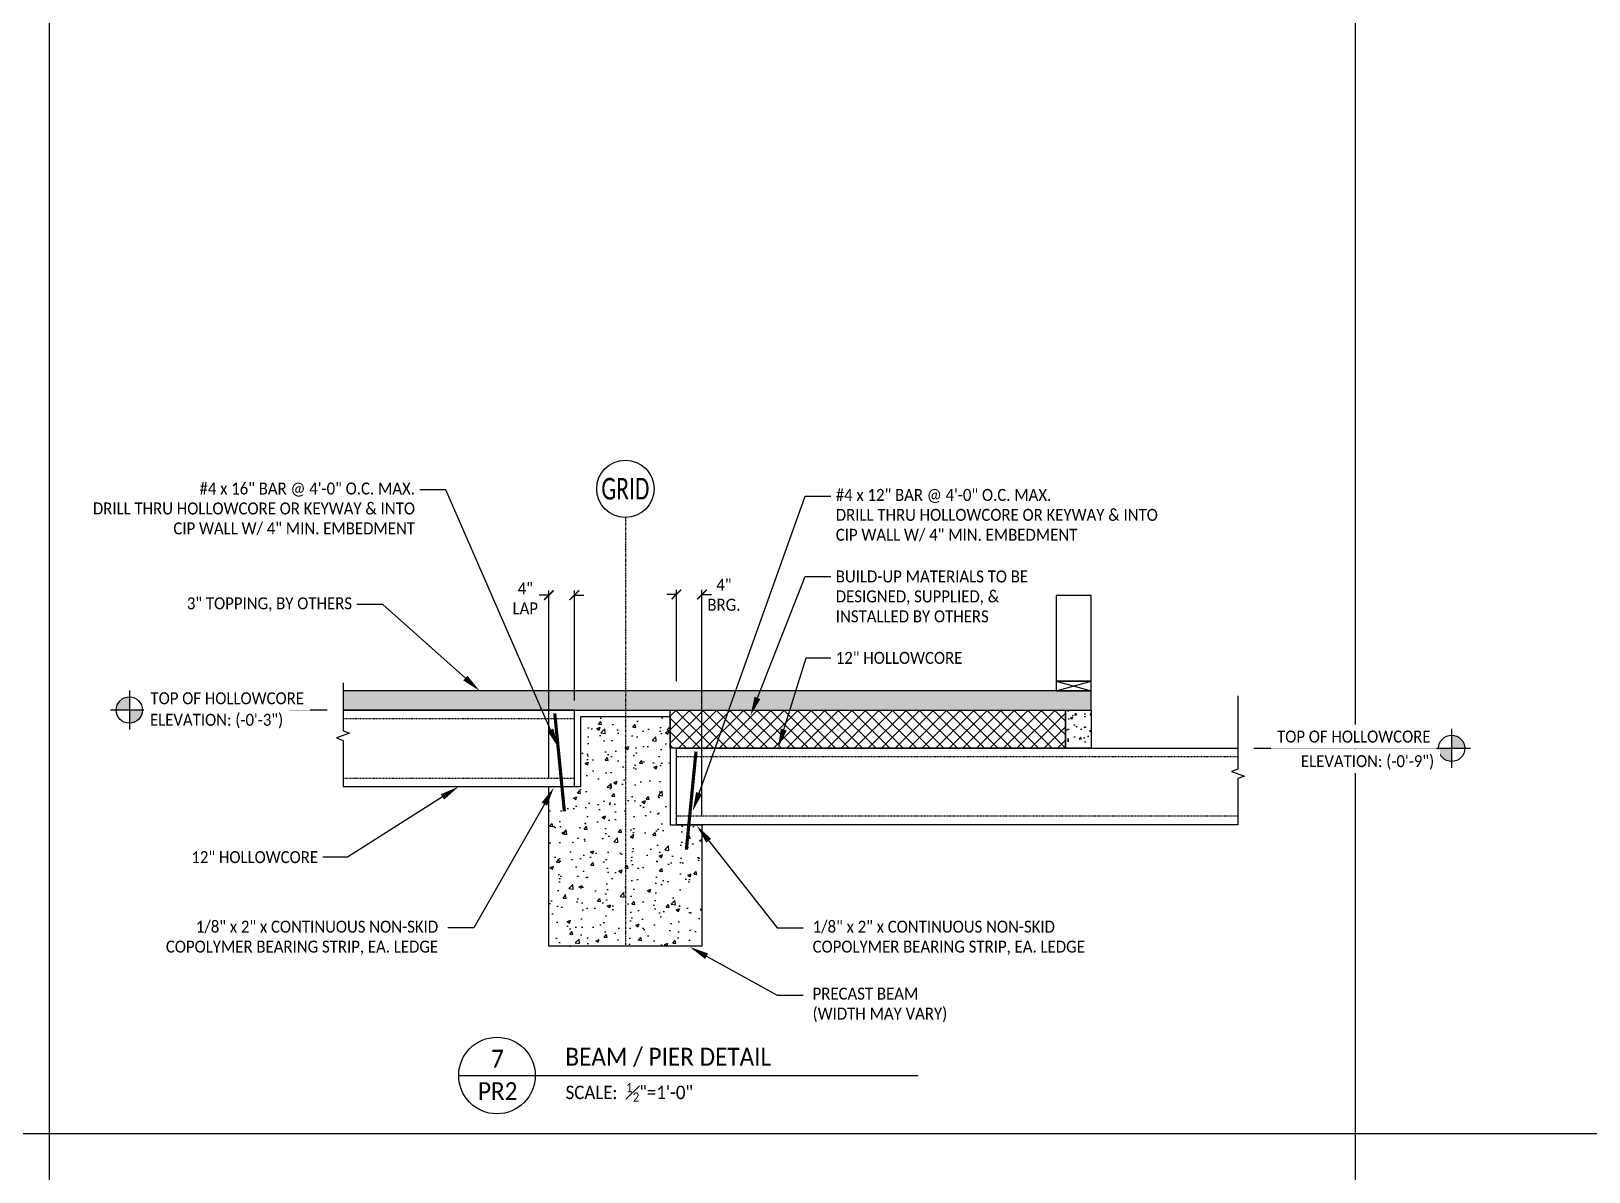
# Model space of a CAD drawing. Header units: inches. Extents: x -4800 to 29350, y 0 to 14051.
# Drawn here: x 1606.5 to 1850.6, y 510 to 688.8 of the extents above; entities that cross this region are included whole.
import ezdxf
from ezdxf import colors
from ezdxf.entities.mleader import LeaderData, LeaderLine
from ezdxf.enums import TextEntityAlignment as Align
from ezdxf.math import Vec2, Vec3

# ---------------------------------------------------------------- set-up
doc = ezdxf.new("R2010")
doc.units = ezdxf.units.IN
doc.header["$LTSCALE"] = 0.5
doc.header["$MEASUREMENT"] = 0
for name, pattern in [('CENTER2', [1.125, 0.75, -0.125, 0.125, -0.125]), ('HIDDEN', [0.375, 0.25, -0.125]), ('PHANTOM2', [1.25, 0.625, -0.125, 0.125, -0.125, 0.125, -0.125])]:
    doc.linetypes.add(name, pattern=pattern)
for name, color, linetype in [('Beams', 1, 'Continuous'), ('Concrete', 8, 'Continuous'), ('DET - DIMENSIONS', 3, 'Continuous'), ('DET - TAG TITLE', 3, 'Continuous'), ('Dim - All', 3, 'Continuous'), ('Grid', 9, 'CENTER2'), ('Hatch', 8, 'Continuous'), ('Plank - 12 inch', 150, 'Continuous'), ('Rebar', 150, 'Continuous'), ('SHT - GRID BUBLE', 7, 'Continuous'), ('Text - Detail', 3, 'Continuous'), ('TITLE - TEXT', 3, 'Continuous')]:
    doc.layers.add(name, color=color, linetype=linetype)
doc.layers.add('SHT - NO PLOT LINE 4', color=190, linetype='Continuous', plot=False)
doc.layers.get('0').freeze()
doc.styles.add('CMC-NARROW', font='calibril.ttf', dxfattribs={"width": 0.9})
doc.dimstyles.new('CMC-NARROW', dxfattribs={"dimscale": 96, "dimtxt": 0.078125, "dimasz": 0.0625, "dimexe": 0.03125, "dimexo": 0.0625, "dimgap": 0.03125, "dimtad": 1, "dimdec": 4, "dimzin": 3, "dimdsep": 46, "dimlunit": 4, "dimtxsty": 'CMC-NARROW', "dimblk": 'ARCHTICK', "dimcen": 0, "dimclrd": 256, "dimclre": 256, "dimclrt": 256, "dimazin": 1, "dimtfac": 0.75, "dimtdec": 4, "dimtofl": 0, "dimtmove": 1, "dimatfit": 0, "dimfxl": 1, "dimtfillclr": 256, "dimfrac": 1, "dimtzin": 0, "dimlwd": -1, "dimlwe": -1, "dimarcsym": 0})

# ---------------------------------------------------------------- blocks, each defined once
blk = doc.blocks.new('_Integral')
at = {"color": 0, "linetype": 'ByBlock', "lineweight": -2}
for centre, start, end in [((0.445, -0.091), 102, 168), ((-0.445, 0.091), 282, 348)]:
    blk.add_arc(centre, 0.454, start, end, dxfattribs=at)
blk = doc.blocks.new('_ArchTick')
at = {"color": 0, "linetype": 'ByBlock', "const_width": 0.15}
blk.add_lwpolyline([(-0.5, -0.5), (0.5, 0.5)], dxfattribs=at)
blk = doc.blocks.new('*D506')
at = {"layer": 'Defpoints', "color": 0, "transparency": 16777216}
for p in [(1711.65, 600.49), (1707.65, 585.38), (1711.65, 564.26)]:
    blk.add_point(p, dxfattribs=at)
at = {"layer": 'DET - DIMENSIONS', "transparency": 16777216}
for p, q in [((1707.65, 586.88), (1707.65, 601.24)), ((1711.65, 565.76), (1711.65, 601.24)), ((1707.65, 600.49), (1706.15, 600.49)), ((1711.65, 600.49), (1713.15, 600.49))]:
    blk.add_line(p, q, dxfattribs=at)
at = {"layer": 'DET - DIMENSIONS', "transparency": 16777216, "xscale": 1.5, "yscale": 1.5, "zscale": 1.5}
blk.add_blockref('_ArchTick', (1707.65, 600.49), dxfattribs=at)
at = {"layer": 'DET - DIMENSIONS', "transparency": 16777216, "xscale": 1.5, "yscale": 1.5, "zscale": 1.5, "rotation": 180}
blk.add_blockref('_ArchTick', (1711.65, 600.49), dxfattribs=at)
at = {"layer": 'DET - DIMENSIONS', "transparency": 16777216, "insert": (1715.09, 600.43), "char_height": 1.875, "attachment_point": 5, "style": 'CMC-NARROW'}
blk.add_mtext('4"\\PBRG.', dxfattribs=at)
blk = doc.blocks.new('*D507')
at = {"layer": 'Defpoints', "color": 0, "transparency": 16777216}
for p in [(1687.65, 600.38), (1691.65, 582.38), (1687.65, 570.26)]:
    blk.add_point(p, dxfattribs=at)
at = {"layer": 'DET - DIMENSIONS', "transparency": 16777216}
for p, q in [((1687.65, 571.76), (1687.65, 601.13)), ((1691.65, 583.88), (1691.65, 601.13)), ((1687.65, 600.38), (1686.15, 600.38)), ((1691.65, 600.38), (1693.15, 600.38))]:
    blk.add_line(p, q, dxfattribs=at)
at = {"layer": 'DET - DIMENSIONS', "transparency": 16777216, "xscale": 1.5, "yscale": 1.5, "zscale": 1.5}
blk.add_blockref('_ArchTick', (1687.65, 600.38), dxfattribs=at)
at = {"layer": 'DET - DIMENSIONS', "transparency": 16777216, "xscale": 1.5, "yscale": 1.5, "zscale": 1.5, "rotation": 180}
blk.add_blockref('_ArchTick', (1691.65, 600.38), dxfattribs=at)
at = {"layer": 'DET - DIMENSIONS', "transparency": 16777216, "insert": (1683.96, 599.87), "char_height": 1.875, "attachment_point": 5, "style": 'CMC-NARROW'}
blk.add_mtext('4"\\PLAP', dxfattribs=at)

msp = doc.modelspace()

# ---------------------------------------------------------------- linework, layer by layer
at = {"layer": 'SHT - NO PLOT LINE 4'}
for p, q in [((1609.375, 294), (1609.375, 960)), ((1814.0625, 294), (1814.0625, 960)), ((1200, 516), (2018.75, 516))]:
    msp.add_line(p, q, dxfattribs=at)

# ---------------------------------------------------------------- next in the draw order: leaders
at = {"layer": 'TITLE - TEXT'}
ml = msp.add_multileader_mtext('Standard', dxfattribs=at)
ml.set_content('\\A1;- TOP OF GARAGE FLOOR SLAB ELEVATION = {\\C6;(-12\'-8")}  (AT HIGH POINTS)', color=256, style='CMC-NARROW')
ml.set_leader_properties(linetype='ByLayer')
ml.set_arrow_properties(name='INTEGRAL')
ml.build(insert=Vec2(0, 0))
ml.multileader.update_dxf_attribs({"dogleg_length": 0.36, "arrow_head_size": 18, "scale": 48})
ctx = ml.context
ctx.base_point, ctx.scale, ctx.char_height, ctx.arrow_head_size, ctx.landing_gap_size, ctx.plane_origin = Vec3(3494.20543, 6145.12868), 48, 11.25, 18, 144, Vec3(3457.67065, 6197.67004)
notes = []
notes.append((ctx, [(0, (0, 0, 0), (0, 0), (1, 0), 1, [])]))
ctx.mtext.insert, ctx.mtext.flow_direction = Vec3(3638.20543, 6152.22916), 5
ctx.mtext.has_bg_fill, ctx.mtext.bg_color, ctx.mtext.bg_scale_factor, ctx.mtext.bg_transparency, ctx.mtext.use_window_bg_color = 1, -1027028792, 1.5, 0, 1
for ctx, leaders in notes:
    for number, flags, end, landing, length, lines in leaders:
        leader = LeaderData()
        leader.index, (leader.has_last_leader_line, leader.has_dogleg_vector, leader.attachment_direction) = number, flags
        leader.last_leader_point, leader.dogleg_vector, leader.dogleg_length = Vec3(end), Vec3(landing), length
        for number, points, colour, breaks in lines:
            line = LeaderLine()
            line.index, line.vertices, line.color, line.breaks = number, Vec3.list(points), colors.encode_raw_color(colour), breaks
            leader.lines.append(line)
        ctx.leaders.append(leader)

# ---------------------------------------------------------------- next in the draw order: leaders
ml = msp.add_multileader_mtext('Standard', dxfattribs=at)
ml.set_content('\\A1;- TOP OF INTERIOR COLUMN FOOTING ELEVATION = {\\C6;NA} (U.N.O.)', color=256, style='CMC-NARROW')
ml.set_leader_properties(linetype='ByLayer')
ml.set_arrow_properties(name='INTEGRAL')
ml.build(insert=Vec2(0, 0))
ml.multileader.update_dxf_attribs({"dogleg_length": 0.36, "arrow_head_size": 18, "scale": 48})
ctx = ml.context
ctx.base_point, ctx.scale, ctx.char_height, ctx.arrow_head_size, ctx.landing_gap_size, ctx.plane_origin = Vec3(3494.20543, 6170.67558), 48, 11.25, 18, 144, Vec3(3457.67065, 6223.21694)
notes = []
notes.append((ctx, [(0, (0, 0, 0), (0, 0), (1, 0), 1, [])]))
ctx.mtext.insert, ctx.mtext.flow_direction = Vec3(3638.20543, 6177.77606), 5
ctx.mtext.has_bg_fill, ctx.mtext.bg_color, ctx.mtext.bg_scale_factor, ctx.mtext.bg_transparency, ctx.mtext.use_window_bg_color = 1, -1027028792, 1.5, 0, 1
for ctx, leaders in notes:
    for number, flags, end, landing, length, lines in leaders:
        leader = LeaderData()
        leader.index, (leader.has_last_leader_line, leader.has_dogleg_vector, leader.attachment_direction) = number, flags
        leader.last_leader_point, leader.dogleg_vector, leader.dogleg_length = Vec3(end), Vec3(landing), length
        for number, points, colour, breaks in lines:
            line = LeaderLine()
            line.index, line.vertices, line.color, line.breaks = number, Vec3.list(points), colors.encode_raw_color(colour), breaks
            leader.lines.append(line)
        ctx.leaders.append(leader)

# ---------------------------------------------------------------- next in the draw order: leaders
ml = msp.add_multileader_mtext('Standard', dxfattribs=at)
ml.set_content('\\A1;- TOP OF PRECAST PLANK ELEV. "LEVEL-1" = {\\C6;(-0\'-3") }(U.N.O.)', color=256, style='CMC-NARROW')
ml.set_leader_properties(linetype='ByLayer')
ml.set_arrow_properties(name='INTEGRAL')
ml.build(insert=Vec2(0, 0))
ml.multileader.update_dxf_attribs({"dogleg_length": 0.36, "arrow_head_size": 18, "scale": 48})
ctx = ml.context
ctx.base_point, ctx.scale, ctx.char_height, ctx.arrow_head_size, ctx.landing_gap_size, ctx.plane_origin = Vec3(3494.20543, 6119.32985), 48, 11.25, 18, 144, Vec3(3457.67065, 6173.9429)
notes = []
notes.append((ctx, [(0, (0, 0, 0), (0, 0), (1, 0), 1, [])]))
ctx.mtext.insert, ctx.mtext.flow_direction = Vec3(3638.20543, 6126.43033), 5
ctx.mtext.has_bg_fill, ctx.mtext.bg_color, ctx.mtext.bg_scale_factor, ctx.mtext.bg_transparency, ctx.mtext.use_window_bg_color = 1, -1027028792, 1.5, 0, 1
for ctx, leaders in notes:
    for number, flags, end, landing, length, lines in leaders:
        leader = LeaderData()
        leader.index, (leader.has_last_leader_line, leader.has_dogleg_vector, leader.attachment_direction) = number, flags
        leader.last_leader_point, leader.dogleg_vector, leader.dogleg_length = Vec3(end), Vec3(landing), length
        for number, points, colour, breaks in lines:
            line = LeaderLine()
            line.index, line.vertices, line.color, line.breaks = number, Vec3.list(points), colors.encode_raw_color(colour), breaks
            leader.lines.append(line)
        ctx.leaders.append(leader)

# ---------------------------------------------------------------- next in the draw order: leaders
ml = msp.add_multileader_mtext('Standard', dxfattribs=at)
ml.set_content('\\A1;- TOP OF FIN. FLOOR ELEV. "LEVEL-1" = {\\C6;0\'-0"} ({\\C6;3" TOPPING})', color=256, style='CMC-NARROW')
ml.set_leader_properties(linetype='ByLayer')
ml.set_arrow_properties(name='INTEGRAL')
ml.build(insert=Vec2(0, 0))
ml.multileader.update_dxf_attribs({"dogleg_length": 0.36, "arrow_head_size": 18, "scale": 48})
ctx = ml.context
ctx.base_point, ctx.scale, ctx.char_height, ctx.arrow_head_size, ctx.landing_gap_size, ctx.plane_origin = Vec3(3494.20543, 6092.66734), 48, 11.25, 18, 144, Vec3(3457.67065, 6150.14846)
notes = []
notes.append((ctx, [(0, (0, 0, 0), (0, 0), (1, 0), 1, [])]))
ctx.mtext.insert, ctx.mtext.flow_direction = Vec3(3638.20543, 6099.76782), 5
ctx.mtext.has_bg_fill, ctx.mtext.bg_color, ctx.mtext.bg_scale_factor, ctx.mtext.bg_transparency, ctx.mtext.use_window_bg_color = 1, -1027028792, 1.5, 0, 1
for ctx, leaders in notes:
    for number, flags, end, landing, length, lines in leaders:
        leader = LeaderData()
        leader.index, (leader.has_last_leader_line, leader.has_dogleg_vector, leader.attachment_direction) = number, flags
        leader.last_leader_point, leader.dogleg_vector, leader.dogleg_length = Vec3(end), Vec3(landing), length
        for number, points, colour, breaks in lines:
            line = LeaderLine()
            line.index, line.vertices, line.color, line.breaks = number, Vec3.list(points), colors.encode_raw_color(colour), breaks
            leader.lines.append(line)
        ctx.leaders.append(leader)

# ---------------------------------------------------------------- next in the draw order: leaders
ml = msp.add_multileader_mtext('Standard', dxfattribs=at)
ml.set_content('\\A1;- TOP OF PRECAST PLANK ELEV. "COURTYARD" = {\\C6;(-0\'-9") SEE PLAN FOR LOC.}', color=256, style='CMC-NARROW')
ml.set_leader_properties(linetype='ByLayer')
ml.set_arrow_properties(name='INTEGRAL')
ml.build(insert=Vec2(0, 0))
ml.multileader.update_dxf_attribs({"dogleg_length": 0.36, "arrow_head_size": 18, "scale": 48})
ctx = ml.context
ctx.base_point, ctx.scale, ctx.char_height, ctx.arrow_head_size, ctx.landing_gap_size, ctx.plane_origin = Vec3(3494.20543, 6065.71771), 48, 11.25, 18, 144, Vec3(3457.67065, 6120.33076)
notes = []
notes.append((ctx, [(0, (0, 0, 0), (0, 0), (1, 0), 1, [])]))
ctx.mtext.insert, ctx.mtext.flow_direction = Vec3(3638.20543, 6072.81819), 5
ctx.mtext.has_bg_fill, ctx.mtext.bg_color, ctx.mtext.bg_scale_factor, ctx.mtext.bg_transparency, ctx.mtext.use_window_bg_color = 1, -1027028792, 1.5, 0, 1
for ctx, leaders in notes:
    for number, flags, end, landing, length, lines in leaders:
        leader = LeaderData()
        leader.index, (leader.has_last_leader_line, leader.has_dogleg_vector, leader.attachment_direction) = number, flags
        leader.last_leader_point, leader.dogleg_vector, leader.dogleg_length = Vec3(end), Vec3(landing), length
        for number, points, colour, breaks in lines:
            line = LeaderLine()
            line.index, line.vertices, line.color, line.breaks = number, Vec3.list(points), colors.encode_raw_color(colour), breaks
            leader.lines.append(line)
        ctx.leaders.append(leader)

# ---------------------------------------------------------------- next in the draw order: hatches: boundary and pattern name
at = {"layer": 'Concrete'}
h = msp.add_hatch(dxfattribs=at)
h.set_pattern_fill('AR-CONC', color=256, scale=0.5)
h.set_pattern_definition([(50, (-4082.903, 1540.4313), (3.5863009, -0.3137607), [0.375, -4.125]), (355, (-4082.903, 1540.4313), (-0.6937567, 3.7609607), [0.3, -3.3]), (100.451444, (-4082.604, 1540.405), (2.8925442, 3.4472), [0.318701, -3.5057106]), (46.1842, (-4082.903, 1541.4313), (5.3362067, -0.8275964), [0.5625, -6.1875]), (96.63564, (-4082.458, 1541.3623), (4.6733097, 4.870593), [0.4780517, -5.258569]), (351.18416, (-4082.903, 1541.4313), (4.6733097, 4.870593), [0.45, -4.95]), (21, (-4082.403, 1541.1813), (2.9845353, -2.0130945), [0.375, -4.125]), (326, (-4082.403, 1541.1813), (1.2165767, 3.6257502), [0.3, -3.3]), (71.451445, (-4082.1542, 1541.0136), (4.2011119, 1.6126558), [0.318701, -3.5057106]), (37.5, (-4082.9029, 1540.4313), (0.06079928, 1.66446927), [0, -3.26, 0, -3.35, 0, -3.3125]), (7.5, (-4082.9029, 1540.4313), (1.3153477, 1.97205856), [0, -1.91, 0, -3.185, 0, -1.2625]), (327.5, (-4084.0179, 1540.4313), (2.66911218, -0.11277436), [0, -1.25, 0, -3.9, 0, -5.175]), (317.5, (-4084.518, 1540.4313), (2.91593085, 0.5005249), [0, -1.625, 0, -2.59, 0, -3.675])])
h.paths.add_polyline_path([(1655.40252, 585.38217), (1655.40252, 582.38217), (1772.64782, 582.38217), (1772.64782, 585.38217)])
h = msp.add_hatch(dxfattribs=at)
h.set_pattern_fill('ANSI37', color=256, scale=12)
h.set_pattern_definition([(45, (673.4132, 118.8073), (-1.0606602, 1.0606602), []), (135, (673.4132, 118.8073), (-1.0606602, -1.0606602), [])])
h.paths.add_polyline_path([(1706.64782, 582.38217), (1768.64782, 582.38217), (1768.64782, 576.38217), (1706.64782, 576.38217)])
h = msp.add_hatch(dxfattribs=at)
h.set_pattern_fill('AR-CONC', color=256, scale=0.5)
h.set_pattern_definition([(50, (673.4132, 118.8073), (3.586301, -0.313761), [0.375, -4.125]), (355, (673.4132, 118.8073), (-0.693757, 3.760961), [0.3, -3.3]), (100.45144, (673.712, 118.781), (2.892544, 3.4472), [0.318701, -3.505711]), (46.1842, (673.413, 119.8073), (5.336207, -0.827596), [0.5625, -6.1875]), (96.63564, (673.858, 119.7383), (4.67331, 4.870593), [0.478052, -5.25857]), (351.18416, (673.413, 119.8073), (4.67331, 4.870593), [0.45, -4.95]), (21, (673.9132, 119.5573), (2.984535, -2.0130945), [0.375, -4.125]), (326, (673.9132, 119.5573), (1.216577, 3.62575), [0.3, -3.3]), (71.45144, (674.162, 119.3895), (4.201112, 1.612656), [0.318701, -3.505711]), (37.5, (673.4132, 118.8073), (0.0607993, 1.6644693), [0, -3.26, 0, -3.35, 0, -3.3125]), (7.5, (673.4132, 118.8073), (1.3153477, 1.9720586), [0, -1.91, 0, -3.185, 0, -1.2625]), (327.5, (672.2982, 118.8073), (2.6691122, -0.1127744), [0, -1.25, 0, -3.9, 0, -5.175]), (317.5, (671.7982, 118.8073), (2.915931, 0.500525), [0, -1.625, 0, -2.59, 0, -3.675])])
h.paths.add_polyline_path([(1772.64782, 576.38217), (1768.64782, 576.38217), (1768.64782, 582.38217), (1772.64782, 582.38217)])
at = {"layer": 'Hatch'}
h = msp.add_hatch(color=256, dxfattribs=at)
h.dxf.hatch_style = 1
h.paths.add_polyline_path([(1621.9047, 584.44566, 0.414213562), (1619.84121, 582.38217), (1621.9047, 582.38217)])
h.paths.add_polyline_path([(1623.9682, 582.38217), (1621.9047, 582.38217), (1621.9047, 580.31867, 0.414213562)])
h = msp.add_hatch(dxfattribs=at)
h.set_pattern_fill('AR-CONC', color=256, scale=0.75)
h.set_pattern_definition([(50, (-582.277, 1106.8913), (5.379451, -0.470641), [0.5625, -6.1875]), (355, (-582.277, 1106.8913), (-1.040635, 5.641441), [0.45, -4.95]), (100.45144, (-581.829, 1106.852), (4.338816, 5.1708), [0.478051, -5.258566]), (46.1842, (-582.277, 1108.3913), (8.00431, -1.241395), [0.84375, -9.28125]), (96.63564, (-581.61, 1108.288), (7.009965, 7.30589), [0.717078, -7.887853]), (351.18416, (-582.277, 1108.391), (7.009965, 7.30589), [0.675, -7.425]), (21, (-581.527, 1108.0163), (4.476803, -3.019642), [0.5625, -6.1875]), (326, (-581.527, 1108.0163), (1.824865, 5.438625), [0.45, -4.95]), (71.45144, (-581.154, 1107.7647), (6.301668, 2.418984), [0.478051, -5.258566]), (37.5, (-582.2772, 1106.8913), (0.0911989, 2.4967039), [0, -4.89, 0, -5.025, 0, -4.96875]), (7.5, (-582.2772, 1106.8913), (1.9730215, 2.9580878), [0, -2.865, 0, -4.7775, 0, -1.89375]), (327.5, (-583.9497, 1106.8913), (4.0036683, -0.1691615), [0, -1.875, 0, -5.85, 0, -7.7625]), (317.5, (-584.6997, 1106.8913), (4.3738963, 0.7507874), [0, -2.4375, 0, -3.885, 0, -5.5125])])
h.paths.add_polyline_path([(1692.64782, 581.38217), (1706.64782, 581.38217), (1706.64782, 564.38217), (1711.64782, 564.38217), (1711.64782, 545.38217), (1687.64782, 545.38217), (1687.64782, 570.38217), (1692.64782, 570.38217)])
h = msp.add_hatch(color=256, dxfattribs=at)
h.dxf.hatch_style = 1
h.paths.add_polyline_path([(1829.14564, 578.44566, -0.414213562), (1831.20914, 576.38217), (1829.14564, 576.38217)])
h.paths.add_polyline_path([(1827.08215, 576.38217), (1829.14564, 576.38217), (1829.14564, 574.31867, -0.414213562)])

# ---------------------------------------------------------------- next in the draw order: linework, layer by layer
at = {"layer": 'Beams'}
msp.add_lwpolyline([(1692.64782, 581.38217), (1706.64782, 581.38217), (1706.64782, 564.38217), (1711.64782, 564.38217), (1711.64782, 545.38217), (1687.64782, 545.38217), (1687.64782, 570.38217), (1692.64782, 570.38217), (1692.64782, 581.38217)], dxfattribs=at)
at = {"layer": 'Concrete'}
for p, q in [((1767.14782, 585.38217), (1772.64782, 586.88217)), ((1767.14782, 586.88217), (1772.64782, 585.38217))]:
    msp.add_line(p, q, dxfattribs=at)
for points in [[(1767.14782, 586.88217), (1772.64782, 586.88217), (1772.64782, 600.32494), (1767.14782, 600.32494)], [(1767.14782, 585.38217), (1772.64782, 585.38217), (1772.64782, 586.88217), (1767.14782, 586.88217)], [(1655.40252, 582.38217), (1772.64782, 582.38217), (1772.64782, 585.38217), (1655.40252, 585.38217)], [(1706.64782, 582.38217), (1768.64782, 582.38217), (1768.64782, 576.38217), (1706.64782, 576.38217)], [(1772.64782, 576.38217), (1768.64782, 576.38217), (1768.64782, 582.38217), (1772.64782, 582.38217)]]:
    msp.add_lwpolyline(points, close=True, dxfattribs=at)
at = {"layer": 'DET - TAG TITLE'}
for p, q in [((1673.52099, 525.10685), (1685.52099, 525.10685)), ((1685.52099, 525.10685), (1745.52099, 525.10685))]:
    msp.add_line(p, q, dxfattribs=at)
msp.add_circle((1679.52099, 525.10685), 6, dxfattribs=at)
at = {"layer": 'Dim - All'}
for p, q in [((1621.9047, 585.41783), (1621.9047, 579.3465)), ((1652.88659, 582.38217), (1618.96816, 582.38217)), ((1829.14564, 579.41783), (1829.14564, 573.3465)), ((1798.16375, 576.38217), (1832.08219, 576.38217))]:
    msp.add_line(p, q, dxfattribs=at)
for centre in [(1621.9047, 582.38217), (1829.14564, 576.38217)]:
    msp.add_circle(centre, 2.0635, dxfattribs=at)
at = {"layer": 'Grid', "linetype": 'PHANTOM2'}
msp.add_line((1699.64782, 612.5471), (1699.64782, 545.32077), dxfattribs=at)
at = {"layer": 'Plank - 12 inch', "linetype": 'HIDDEN'}
for p, q in [((1655.40252, 581.03842), (1691.64782, 581.03842)), ((1795.64782, 575.03842), (1707.64782, 575.03842)), ((1655.40252, 571.72592), (1691.64782, 571.72592)), ((1795.64782, 565.72592), (1707.64782, 565.72592))]:
    msp.add_line(p, q, dxfattribs=at)
at = {"layer": 'Plank - 12 inch', "color": 3, "linetype": 'Continuous'}
for points in [[(1655.40252, 586.63217), (1655.40252, 579.13217), (1656.43282, 578.75717), (1654.37222, 578.00717), (1655.40252, 577.63217), (1655.40252, 570.38217)], [(1795.64782, 584.63217), (1795.64782, 573.13217), (1794.61752, 572.75717), (1796.67813, 572.00717), (1795.64782, 571.63217), (1795.64782, 564.38217)]]:
    msp.add_lwpolyline(points, dxfattribs=at)
at = {"layer": 'Plank - 12 inch'}
for points in [[(1655.40252, 570.38217), (1691.64782, 570.38217), (1691.64782, 582.38217), (1655.40252, 582.38217)], [(1795.64782, 564.38217), (1707.64782, 564.38217), (1707.64782, 576.38217), (1795.64782, 576.38217)]]:
    msp.add_lwpolyline(points, dxfattribs=at)
at = {"layer": 'Rebar', "const_width": 0.5}
for points in [[(1688.58116, 581.8682), (1690.08697, 566.50152)], [(1710.71449, 575.8682), (1709.20868, 560.50152)]]:
    msp.add_lwpolyline(points, dxfattribs=at)
at = {"layer": 'SHT - GRID BUBLE'}
msp.add_circle((1699.64782, 617.0471), 4.5, dxfattribs=at)

# ---------------------------------------------------------------- next in the draw order: texts
at = {"layer": 'DET - TAG TITLE', "style": 'CMC-NARROW', "width": 0.9}
for s, p in [('7', (1679.59034, 526.32219)), ('PR2', (1679.6411, 521.25082))]:
    msp.add_text(s, height=2.8125, dxfattribs=at).set_placement(p, align=Align.CENTER)
msp.add_text('BEAM / PIER DETAIL ', height=2.8125, dxfattribs=at).set_placement((1690.24552, 526.64613))
at = {"layer": 'DET - TAG TITLE', "insert": (1690.27587, 523.93888), "char_height": 2.109375, "attachment_point": 1, "style": 'CMC-NARROW'}
msp.add_mtext('\\A1;SCALE:  {\\H0.7x;\\S1#2;}"=1\'-0"', dxfattribs=at)
at = {"layer": 'SHT - GRID BUBLE', "insert": (1699.64782, 617.0471), "char_height": 3.375, "attachment_point": 5, "style": 'CMC-NARROW'}
msp.add_mtext('\\pxsm0.75;{\\W0.7;GRID}', dxfattribs=at)

# ---------------------------------------------------------------- next in the draw order: dimensions: what is measured, and where the dimension line sits
at = {"layer": 'DET - DIMENSIONS'}
dim = msp.add_linear_dim(base=(1711.64782, 600.48505), p1=(1707.64782, 585.38217), p2=(1711.64782, 564.25717), text='<>\\PBRG.', dimstyle='CMC-NARROW', override={"dimscale": 24}, dxfattribs=at)
dim.commit()
dim.dimension.update_dxf_attribs({"geometry": '*D506', "text_midpoint": (1715.08625, 597.158), "dimtype": 160})
dim = msp.add_linear_dim(base=(1687.64782, 600.37712), p1=(1691.64782, 582.38217), p2=(1687.64782, 570.25717), angle=180, text='<>\\PLAP', dimstyle='CMC-NARROW', override={"dimscale": 24}, dxfattribs=at)
dim.commit()
dim.dimension.update_dxf_attribs({"geometry": '*D507', "text_midpoint": (1683.95609, 596.61252), "dimtype": 160})

# ---------------------------------------------------------------- next in the draw order: leaders
at = {"layer": 'Text - Detail'}
ml = msp.add_multileader_mtext('Standard', dxfattribs=at)
ml.set_content('\\A1;#4 x 16" BAR @ 4\'-0" O.C. MAX.\\PDRILL THRU HOLLOWCORE OR KEYWAY & INTO\\PCIP WALL W/ 4" MIN. EMBEDMENT', color=256, style='CMC-NARROW')
ml.set_leader_properties()
ml.build(insert=Vec2(0, 0))
ml.multileader.update_dxf_attribs({"dogleg_length": 0.25, "arrow_head_size": 3, "scale": 24})
ctx = ml.context
ctx.base_point, ctx.scale, ctx.char_height, ctx.arrow_head_size, ctx.landing_gap_size, ctx.plane_origin = Vec3(1615.91405, 616.8996), 24, 1.875, 3, 0.75, Vec3(1643.94254, 531.37556)
ctx.text_align_type = 2
notes = []
notes.append((ctx, [(0, (1, 1, 0), (1671.49221, 616.8996), (-1, 0), 4.06844, [(0, [(1689.10379, 576.53473)], 0, [])])]))
ctx.mtext.insert, ctx.mtext.alignment, ctx.mtext.flow_direction = Vec3(1666.67377, 618.03109), 3, 5
ml = msp.add_multileader_mtext('Standard', dxfattribs=at)
ml.set_content('\\A1;#4 x 12" BAR @ 4\'-0" O.C. MAX.\\PDRILL THRU HOLLOWCORE OR KEYWAY & INTO\\PCIP WALL W/ 4" MIN. EMBEDMENT', color=256, style='CMC-NARROW')
ml.set_leader_properties()
ml.build(insert=Vec2(0, 0))
ml.multileader.update_dxf_attribs({"dogleg_length": 0.25, "arrow_head_size": 3, "scale": 24})
ctx = ml.context
ctx.base_point, ctx.scale, ctx.char_height, ctx.arrow_head_size, ctx.landing_gap_size, ctx.plane_origin = Vec3(1731.87188, 615.8996), 24, 1.875, 3, 0.75, Vec3(1755.35311, 530.37556)
notes.append((ctx, [(0, (1, 1, 0), (1727.80344, 615.8996), (1, 0), 4.06844, [(0, [(1710.19185, 566.53473)], 0, [])])]))
ctx.mtext.insert, ctx.mtext.flow_direction = Vec3(1732.62188, 617.03109), 5
ml = msp.add_multileader_mtext('Standard', dxfattribs=at)
ml.set_content('\\A1;BUILD-UP MATERIALS TO BE\\PDESIGNED, SUPPLIED, &\\PINSTALLED BY OTHERS', color=256, style='CMC-NARROW')
ml.set_leader_properties()
ml.build(insert=Vec2(0, 0))
ml.multileader.update_dxf_attribs({"dogleg_length": 0.25, "arrow_head_size": 3, "scale": 24})
ctx = ml.context
ctx.base_point, ctx.scale, ctx.char_height, ctx.arrow_head_size, ctx.landing_gap_size, ctx.plane_origin = Vec3(1731.87188, 603.30111), 24, 1.875, 3, 0.75, Vec3(1744.02309, 595.43341)
notes.append((ctx, [(0, (1, 1, 0), (1727.80344, 603.30111), (1, 0), 4.06844, [(0, [(1719.2498, 581.49025)], 0, [])])]))
ctx.mtext.insert, ctx.mtext.flow_direction = Vec3(1732.62188, 604.25087), 5
ml = msp.add_multileader_mtext('Standard', dxfattribs=at)
ml.set_content('12" HOLLOWCORE', color=256, style='CMC-NARROW')
ml.set_leader_properties()
ml.build(insert=Vec2(0, 0))
ml.multileader.update_dxf_attribs({"dogleg_length": 0.25, "arrow_head_size": 3, "scale": 24})
ctx = ml.context
ctx.base_point, ctx.scale, ctx.char_height, ctx.arrow_head_size, ctx.landing_gap_size, ctx.plane_origin = Vec3(1731.87188, 590.54493), 24, 1.875, 3, 0.75, Vec3(1740.65853, 586.71032)
notes.append((ctx, [(0, (1, 1, 0), (1727.99577, 590.54493), (1, 0), 3.87611, [(0, [(1723.57121, 576.45967)], 0, [])])]))
ctx.mtext.insert, ctx.mtext.flow_direction = Vec3(1732.62188, 591.49469), 5
ml = msp.add_multileader_mtext('Standard', dxfattribs=at)
ml.set_content('1/8" x 2" x CONTINUOUS NON-SKID \\PCOPOLYMER BEARING STRIP, EA. LEDGE', color=256, style='CMC-NARROW')
ml.set_leader_properties()
ml.build(insert=Vec2(0, 0))
ml.multileader.update_dxf_attribs({"dogleg_length": 0.25, "arrow_head_size": 3, "scale": 24})
ctx = ml.context
ctx.base_point, ctx.scale, ctx.char_height, ctx.arrow_head_size, ctx.landing_gap_size, ctx.plane_origin = Vec3(1626.47873, 548.22839), 24, 1.875, 3, 1.5, Vec3(1661.13471, 552.30522)
ctx.text_align_type = 2
notes.append((ctx, [(0, (1, 1, 0), (1675.87486, 548.22839), (-1, 0), 4.06844, [(0, [(1688.44403, 570.25717)], 0, [])])]))
ctx.mtext.insert, ctx.mtext.alignment, ctx.mtext.flow_direction = Vec3(1670.30642, 549.3743), 3, 5
ml = msp.add_multileader_mtext('Standard', dxfattribs=at)
ml.set_content('12" HOLLOWCORE', color=256, style='CMC-NARROW')
ml.set_leader_properties()
ml.build(insert=Vec2(0, 0))
ml.multileader.update_dxf_attribs({"dogleg_length": 0.25, "arrow_head_size": 3, "scale": 24})
ctx = ml.context
ctx.base_point, ctx.scale, ctx.char_height, ctx.arrow_head_size, ctx.landing_gap_size, ctx.plane_origin = Vec3(1631.24683, 559.31779), 24, 1.875, 3, 0.75, Vec3(1641.25627, 556.48317)
ctx.text_align_type = 2
notes.append((ctx, [(1, (1, 1, 0), (1656.10189, 559.31779), (-1, 0), 3.87611, [(0, [(1673.52517, 570.38217)], 0, [])])]))
ctx.mtext.insert, ctx.mtext.alignment, ctx.mtext.flow_direction = Vec3(1651.47578, 560.26755), 3, 5
ml = msp.add_multileader_mtext('Standard', dxfattribs=at)
ml.set_content('1/8" x 2" x CONTINUOUS NON-SKID \\PCOPOLYMER BEARING STRIP, EA. LEDGE', color=256, style='CMC-NARROW')
ml.set_leader_properties()
ml.build(insert=Vec2(0, 0))
ml.multileader.update_dxf_attribs({"dogleg_length": 0.25, "arrow_head_size": 3, "scale": 24})
ctx = ml.context
ctx.base_point, ctx.scale, ctx.char_height, ctx.arrow_head_size, ctx.landing_gap_size, ctx.plane_origin = Vec3(1727.48923, 548.22839), 24, 1.875, 3, 1.5, Vec3(1738.16094, 551.30522)
notes.append((ctx, [(0, (1, 1, 0), (1723.42078, 548.22839), (1, 0), 4.06844, [(0, [(1710.85162, 564.25717)], 0, [])])]))
ctx.mtext.insert, ctx.mtext.flow_direction = Vec3(1728.98923, 549.3743), 5
ml = msp.add_multileader_mtext('Standard', dxfattribs=at)
ml.set_content('\\A1;PRECAST BEAM\\P(WIDTH MAY VARY)', color=256, style='CMC-NARROW')
ml.set_leader_properties()
ml.build(insert=Vec2(0, 0))
ml.multileader.update_dxf_attribs({"dogleg_length": 0.25, "arrow_head_size": 3, "scale": 24})
ctx = ml.context
ctx.base_point, ctx.scale, ctx.char_height, ctx.arrow_head_size, ctx.landing_gap_size, ctx.plane_origin = Vec3(1727.48923, 537.69289), 24, 1.875, 3, 1.5, Vec3(1738.16094, 532.99087)
notes.append((ctx, [(0, (1, 1, 0), (1723.42078, 537.69289), (1, 0), 4.06844, [(0, [(1709.74932, 545.25717)], 0, [])])]))
ctx.mtext.insert, ctx.mtext.flow_direction = Vec3(1728.98923, 538.8763), 5
for ctx, leaders in notes:
    for number, flags, end, landing, length, lines in leaders:
        leader = LeaderData()
        leader.index, (leader.has_last_leader_line, leader.has_dogleg_vector, leader.attachment_direction) = number, flags
        leader.last_leader_point, leader.dogleg_vector, leader.dogleg_length = Vec3(end), Vec3(landing), length
        for number, points, colour, breaks in lines:
            line = LeaderLine()
            line.index, line.vertices, line.color, line.breaks = number, Vec3.list(points), colors.encode_raw_color(colour), breaks
            leader.lines.append(line)
        ctx.leaders.append(leader)

# ---------------------------------------------------------------- next in the draw order: texts
at = {"layer": 'Dim - All', "char_height": 1.875, "style": 'CMC-NARROW', "bg_fill": 2}
for insert, attachment_point in [((1625.21952, 584.21645), 4), ((1825.83083, 578.21645), 6)]:
    msp.add_mtext('TOP OF HOLLOWCORE', dxfattribs=dict(at, insert=insert, attachment_point=attachment_point))

# ---------------------------------------------------------------- next in the draw order: texts
at = {"layer": 'Dim - All', "char_height": 1.875, "attachment_point": 6, "style": 'CMC-NARROW', "bg_fill": 2}
for s, insert in [('\\A1;ELEVATION: {\\C4;(-0\'-3")}', (1646.01665, 580.64652)), ('\\A1;ELEVATION: {\\C4;(-0\'-9")}', (1826.40103, 574.16748))]:
    msp.add_mtext(s, dxfattribs=dict(at, insert=insert))

# ---------------------------------------------------------------- next in the draw order: leaders
at = {"layer": 'Text - Detail'}
ml = msp.add_multileader_mtext('Standard', dxfattribs=at)
ml.set_content('\\A1;3" TOPPING, BY OTHERS', color=256, style='CMC-NARROW')
ml.set_leader_properties()
ml.build(insert=Vec2(0, 0))
ml.multileader.update_dxf_attribs({"dogleg_length": 0.25, "arrow_head_size": 3, "scale": 24})
ctx = ml.context
ctx.base_point, ctx.scale, ctx.char_height, ctx.arrow_head_size, ctx.landing_gap_size, ctx.plane_origin = Vec3(1630.50002, 598.89484), 24, 1.875, 3, 0.75, Vec3(1749.41642, 595.12308)
ctx.text_align_type = 2
notes = []
notes.append((ctx, [(1, (1, 1, 0), (1661.6224, 598.89484), (-1, 0), 4.06844, [(0, [(1676.81327, 585.38217)], 0, [])])]))
ctx.mtext.insert, ctx.mtext.alignment, ctx.mtext.flow_direction = Vec3(1656.80396, 600.04075), 3, 5
for ctx, leaders in notes:
    for number, flags, end, landing, length, lines in leaders:
        leader = LeaderData()
        leader.index, (leader.has_last_leader_line, leader.has_dogleg_vector, leader.attachment_direction) = number, flags
        leader.last_leader_point, leader.dogleg_vector, leader.dogleg_length = Vec3(end), Vec3(landing), length
        for number, points, colour, breaks in lines:
            line = LeaderLine()
            line.index, line.vertices, line.color, line.breaks = number, Vec3.list(points), colors.encode_raw_color(colour), breaks
            leader.lines.append(line)
        ctx.leaders.append(leader)

doc.saveas('drawing.dxf')
